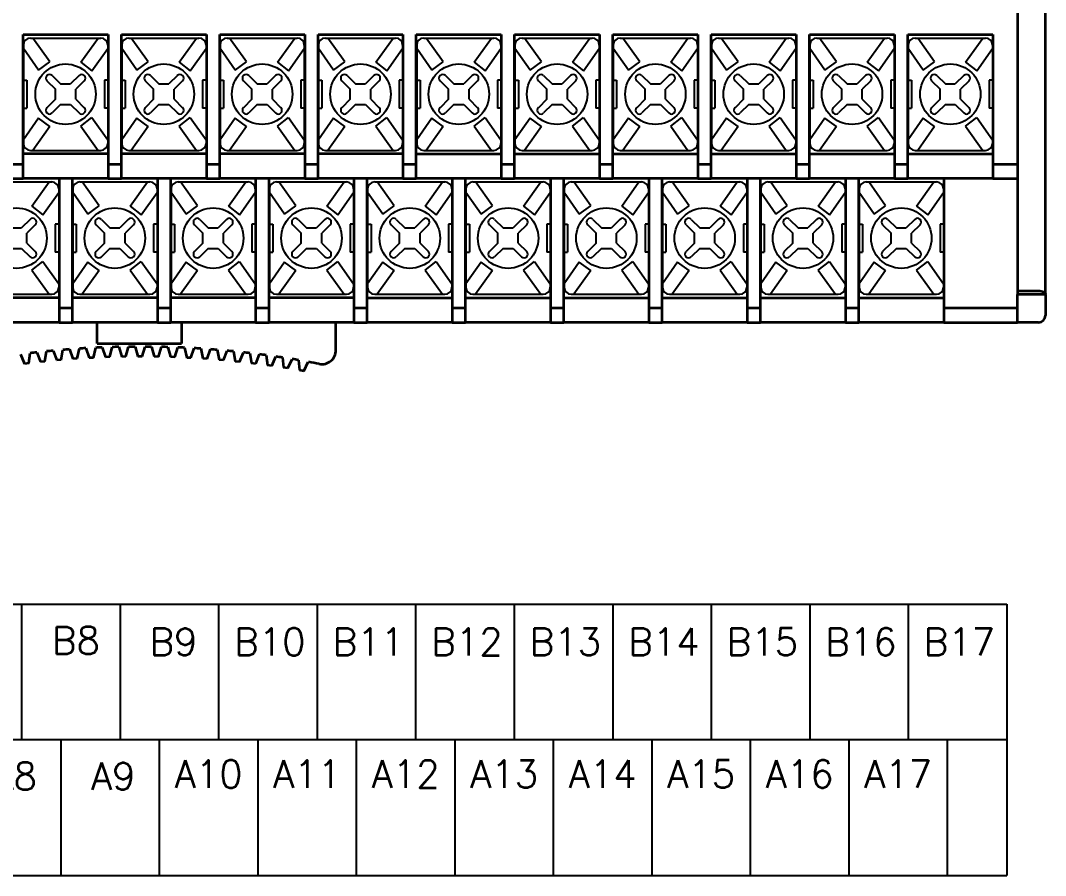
# Model space of a CAD drawing. Extents: x 295 to 2531, y 240 to 845.
# Drawn here: x 1380 to 1453, y 703 to 763.8 of the extents above; entities that cross this region are included whole.
import ezdxf

# ---------------------------------------------------------------- set-up
doc = ezdxf.new("R2010")
doc.units = 0
doc.header["$LTSCALE"] = 0.1
doc.layers.get('0').update_dxf_attribs({"linetype": 'CONTINUOUS'})
doc.layers.add('S', color=3, linetype='CONTINUOUS')
doc.layers.add('가시적인 것(ISO)', color=7, linetype='CONTINUOUS', lineweight=35)
doc.styles.get("Standard").update_dxf_attribs({"font": 'simplex.shx', "width": 0.9})

msp = doc.modelspace()

# ---------------------------------------------------------------- linework, layer by layer
at = {"color": 7}
for p, q in [((1380.19, 762.099), (1380.19, 755.099)), ((1380.69, 762.599), (1385.69, 762.599)), ((1382.072, 760.909), (1380.87, 762.599)), ((1384.278, 760.873), (1385.509, 762.599)), ((1386.19, 762.099), (1386.19, 755.099)), ((1387.19, 762.099), (1387.19, 755.099)), ((1387.69, 762.599), (1392.69, 762.599)), ((1389.072, 760.909), (1387.87, 762.599)), ((1391.278, 760.873), (1392.509, 762.599)), ((1393.19, 762.099), (1393.19, 755.099)), ((1394.19, 762.099), (1394.19, 755.099)), ((1394.69, 762.599), (1399.69, 762.599)), ((1396.072, 760.909), (1394.87, 762.599)), ((1398.278, 760.873), (1399.509, 762.599)), ((1400.19, 762.099), (1400.19, 755.099)), ((1401.19, 762.099), (1401.19, 755.099)), ((1401.69, 762.599), (1406.69, 762.599)), ((1403.072, 760.909), (1401.87, 762.599)), ((1405.278, 760.873), (1406.509, 762.599)), ((1407.19, 762.099), (1407.19, 755.099)), ((1408.19, 762.099), (1408.19, 755.099)), ((1408.69, 762.599), (1413.69, 762.599)), ((1410.072, 760.909), (1408.87, 762.599)), ((1412.278, 760.873), (1413.509, 762.599)), ((1414.19, 762.099), (1414.19, 755.099)), ((1415.19, 762.099), (1415.19, 755.099)), ((1415.69, 762.599), (1420.69, 762.599)), ((1417.072, 760.909), (1415.87, 762.599)), ((1419.278, 760.873), (1420.509, 762.599)), ((1421.19, 762.099), (1421.19, 755.099)), ((1422.19, 762.099), (1422.19, 755.099)), ((1422.69, 762.599), (1427.69, 762.599)), ((1424.072, 760.909), (1422.87, 762.599)), ((1426.278, 760.873), (1427.509, 762.599)), ((1428.19, 762.099), (1428.19, 755.099)), ((1429.19, 762.099), (1429.19, 755.099)), ((1429.69, 762.599), (1434.69, 762.599)), ((1431.072, 760.909), (1429.87, 762.599)), ((1433.278, 760.873), (1434.509, 762.599)), ((1435.19, 762.099), (1435.19, 755.099)), ((1436.19, 762.099), (1436.19, 755.099)), ((1436.69, 762.599), (1441.69, 762.599)), ((1438.072, 760.909), (1436.87, 762.599)), ((1440.278, 760.873), (1441.509, 762.599)), ((1442.19, 762.099), (1442.19, 755.099)), ((1443.19, 762.099), (1443.19, 755.099)), ((1443.69, 762.599), (1448.69, 762.599)), ((1445.072, 760.909), (1443.87, 762.599)), ((1447.278, 760.873), (1448.509, 762.599)), ((1449.19, 762.099), (1449.19, 755.099)), ((1381.261, 760.317), (1380.19, 761.857)), ((1385.067, 760.257), (1386.19, 761.857)), ((1388.261, 760.317), (1387.19, 761.857)), ((1392.067, 760.257), (1393.19, 761.857)), ((1395.261, 760.317), (1394.19, 761.857)), ((1399.067, 760.257), (1400.19, 761.857)), ((1402.261, 760.317), (1401.19, 761.857)), ((1406.067, 760.257), (1407.19, 761.857)), ((1409.261, 760.317), (1408.19, 761.857)), ((1413.067, 760.257), (1414.19, 761.857)), ((1416.261, 760.317), (1415.19, 761.857)), ((1420.067, 760.257), (1421.19, 761.857)), ((1423.261, 760.317), (1422.19, 761.857)), ((1427.067, 760.257), (1428.19, 761.857)), ((1430.261, 760.317), (1429.19, 761.857)), ((1434.067, 760.257), (1435.19, 761.857)), ((1437.261, 760.317), (1436.19, 761.857)), ((1441.067, 760.257), (1442.19, 761.857)), ((1444.261, 760.317), (1443.19, 761.857)), ((1448.067, 760.257), (1449.19, 761.857)), ((1382.231, 759.931), (1382.836, 759.326)), ((1384.148, 759.931), (1383.543, 759.326)), ((1389.231, 759.931), (1389.836, 759.326)), ((1391.148, 759.931), (1390.543, 759.326)), ((1396.231, 759.931), (1396.836, 759.326)), ((1398.148, 759.931), (1397.543, 759.326)), ((1403.231, 759.931), (1403.836, 759.326)), ((1405.148, 759.931), (1404.543, 759.326)), ((1410.231, 759.931), (1410.836, 759.326)), ((1412.148, 759.931), (1411.543, 759.326)), ((1417.231, 759.931), (1417.836, 759.326)), ((1419.148, 759.931), (1418.543, 759.326)), ((1424.231, 759.931), (1424.836, 759.326)), ((1426.148, 759.931), (1425.543, 759.326)), ((1431.231, 759.931), (1431.836, 759.326)), ((1433.148, 759.931), (1432.543, 759.326)), ((1438.231, 759.931), (1438.836, 759.326)), ((1440.148, 759.931), (1439.543, 759.326)), ((1445.231, 759.931), (1445.836, 759.326)), ((1447.148, 759.931), (1446.543, 759.326)), ((1381.857, 759.557), (1382.462, 758.952)), ((1382.836, 759.326), (1383.543, 759.326)), ((1384.523, 759.557), (1383.918, 758.952)), ((1388.857, 759.557), (1389.462, 758.952)), ((1389.836, 759.326), (1390.543, 759.326)), ((1391.523, 759.557), (1390.918, 758.952)), ((1395.857, 759.557), (1396.462, 758.952)), ((1396.836, 759.326), (1397.543, 759.326)), ((1398.523, 759.557), (1397.918, 758.952)), ((1402.857, 759.557), (1403.462, 758.952)), ((1403.836, 759.326), (1404.543, 759.326)), ((1405.523, 759.557), (1404.918, 758.952)), ((1409.857, 759.557), (1410.462, 758.952)), ((1410.836, 759.326), (1411.543, 759.326)), ((1412.523, 759.557), (1411.918, 758.952)), ((1416.857, 759.557), (1417.462, 758.952)), ((1417.836, 759.326), (1418.543, 759.326)), ((1419.523, 759.557), (1418.918, 758.952)), ((1423.857, 759.557), (1424.462, 758.952)), ((1424.836, 759.326), (1425.543, 759.326)), ((1426.523, 759.557), (1425.918, 758.952)), ((1430.857, 759.557), (1431.462, 758.952)), ((1431.836, 759.326), (1432.543, 759.326)), ((1433.523, 759.557), (1432.918, 758.952)), ((1437.857, 759.557), (1438.462, 758.952)), ((1438.836, 759.326), (1439.543, 759.326)), ((1440.523, 759.557), (1439.918, 758.952)), ((1444.857, 759.557), (1445.462, 758.952)), ((1445.836, 759.326), (1446.543, 759.326)), ((1447.523, 759.557), (1446.918, 758.952)), ((1382.462, 758.245), (1382.462, 758.952)), ((1383.918, 758.245), (1383.918, 758.952)), ((1389.462, 758.245), (1389.462, 758.952)), ((1390.918, 758.245), (1390.918, 758.952)), ((1396.462, 758.245), (1396.462, 758.952)), ((1397.918, 758.245), (1397.918, 758.952)), ((1403.462, 758.245), (1403.462, 758.952)), ((1404.918, 758.245), (1404.918, 758.952)), ((1410.462, 758.245), (1410.462, 758.952)), ((1411.918, 758.245), (1411.918, 758.952)), ((1417.462, 758.245), (1417.462, 758.952)), ((1418.918, 758.245), (1418.918, 758.952)), ((1424.462, 758.245), (1424.462, 758.952)), ((1425.918, 758.245), (1425.918, 758.952)), ((1431.462, 758.245), (1431.462, 758.952)), ((1432.918, 758.245), (1432.918, 758.952)), ((1438.462, 758.245), (1438.462, 758.952)), ((1439.918, 758.245), (1439.918, 758.952)), ((1445.462, 758.245), (1445.462, 758.952)), ((1446.918, 758.245), (1446.918, 758.952)), ((1382.462, 758.245), (1381.857, 757.64)), ((1382.836, 757.871), (1382.231, 757.266)), ((1382.836, 757.871), (1383.543, 757.871)), ((1383.543, 757.871), (1384.148, 757.266)), ((1383.918, 758.245), (1384.523, 757.64)), ((1389.462, 758.245), (1388.857, 757.64)), ((1389.836, 757.871), (1389.231, 757.266)), ((1389.836, 757.871), (1390.543, 757.871)), ((1390.543, 757.871), (1391.148, 757.266)), ((1390.918, 758.245), (1391.523, 757.64)), ((1396.462, 758.245), (1395.857, 757.64)), ((1396.836, 757.871), (1396.231, 757.266)), ((1396.836, 757.871), (1397.543, 757.871)), ((1397.543, 757.871), (1398.148, 757.266)), ((1397.918, 758.245), (1398.523, 757.64)), ((1403.462, 758.245), (1402.857, 757.64)), ((1403.836, 757.871), (1403.231, 757.266)), ((1403.836, 757.871), (1404.543, 757.871)), ((1404.543, 757.871), (1405.148, 757.266)), ((1404.918, 758.245), (1405.523, 757.64)), ((1410.462, 758.245), (1409.857, 757.64)), ((1410.836, 757.871), (1410.231, 757.266)), ((1410.836, 757.871), (1411.543, 757.871)), ((1411.543, 757.871), (1412.148, 757.266)), ((1411.918, 758.245), (1412.523, 757.64)), ((1417.462, 758.245), (1416.857, 757.64)), ((1417.836, 757.871), (1417.231, 757.266)), ((1417.836, 757.871), (1418.543, 757.871)), ((1418.543, 757.871), (1419.148, 757.266)), ((1418.918, 758.245), (1419.523, 757.64)), ((1424.462, 758.245), (1423.857, 757.64)), ((1424.836, 757.871), (1424.231, 757.266)), ((1424.836, 757.871), (1425.543, 757.871)), ((1425.543, 757.871), (1426.148, 757.266)), ((1425.918, 758.245), (1426.523, 757.64)), ((1431.462, 758.245), (1430.857, 757.64)), ((1431.836, 757.871), (1431.231, 757.266)), ((1431.836, 757.871), (1432.543, 757.871)), ((1432.543, 757.871), (1433.148, 757.266)), ((1432.918, 758.245), (1433.523, 757.64)), ((1438.462, 758.245), (1437.857, 757.64)), ((1438.836, 757.871), (1438.231, 757.266)), ((1438.836, 757.871), (1439.543, 757.871)), ((1439.543, 757.871), (1440.148, 757.266)), ((1439.918, 758.245), (1440.523, 757.64)), ((1445.462, 758.245), (1444.857, 757.64)), ((1445.836, 757.871), (1445.231, 757.266)), ((1445.836, 757.871), (1446.543, 757.871)), ((1446.543, 757.871), (1447.148, 757.266)), ((1446.918, 758.245), (1447.523, 757.64)), ((1381.261, 756.881), (1380.19, 755.341)), ((1385.067, 756.94), (1386.19, 755.341)), ((1388.261, 756.881), (1387.19, 755.341)), ((1392.067, 756.94), (1393.19, 755.341)), ((1395.261, 756.881), (1394.19, 755.341)), ((1399.067, 756.94), (1400.19, 755.341)), ((1402.261, 756.881), (1401.19, 755.341)), ((1406.067, 756.94), (1407.19, 755.341)), ((1409.261, 756.881), (1408.19, 755.341)), ((1413.067, 756.94), (1414.19, 755.341)), ((1416.261, 756.881), (1415.19, 755.341)), ((1420.067, 756.94), (1421.19, 755.341)), ((1423.261, 756.881), (1422.19, 755.341)), ((1427.067, 756.94), (1428.19, 755.341)), ((1430.261, 756.881), (1429.19, 755.341)), ((1434.067, 756.94), (1435.19, 755.341)), ((1437.261, 756.881), (1436.19, 755.341)), ((1441.067, 756.94), (1442.19, 755.341)), ((1444.261, 756.881), (1443.19, 755.341)), ((1448.067, 756.94), (1449.19, 755.341)), ((1382.072, 756.289), (1380.87, 754.599)), ((1384.278, 756.324), (1385.509, 754.599)), ((1389.072, 756.289), (1387.87, 754.599)), ((1391.278, 756.324), (1392.509, 754.599)), ((1396.072, 756.289), (1394.87, 754.599)), ((1398.278, 756.324), (1399.509, 754.599)), ((1403.072, 756.289), (1401.87, 754.599)), ((1405.278, 756.324), (1406.509, 754.599)), ((1410.072, 756.289), (1408.87, 754.599)), ((1412.278, 756.324), (1413.509, 754.599)), ((1417.072, 756.289), (1415.87, 754.599)), ((1419.278, 756.324), (1420.509, 754.599)), ((1424.072, 756.289), (1422.87, 754.599)), ((1426.278, 756.324), (1427.509, 754.599)), ((1431.072, 756.289), (1429.87, 754.599)), ((1433.278, 756.324), (1434.509, 754.599)), ((1438.072, 756.289), (1436.87, 754.599)), ((1440.278, 756.324), (1441.509, 754.599)), ((1445.072, 756.289), (1443.87, 754.599)), ((1447.278, 756.324), (1448.509, 754.599)), ((1380.69, 754.599), (1385.69, 754.599)), ((1387.69, 754.599), (1392.69, 754.599)), ((1394.69, 754.599), (1399.69, 754.599)), ((1401.69, 754.599), (1406.69, 754.599)), ((1408.69, 754.599), (1413.69, 754.599)), ((1415.69, 754.599), (1420.69, 754.599)), ((1422.69, 754.599), (1427.69, 754.599)), ((1429.69, 754.599), (1434.69, 754.599)), ((1436.69, 754.599), (1441.69, 754.599)), ((1443.69, 754.599), (1448.69, 754.599)), ((1377.2, 752.349), (1382.2, 752.349)), ((1380.788, 750.623), (1382.019, 752.349)), ((1382.7, 751.849), (1382.7, 744.849)), ((1383.7, 751.849), (1383.7, 744.849)), ((1384.2, 752.349), (1389.2, 752.349)), ((1385.582, 750.659), (1384.38, 752.349)), ((1387.788, 750.623), (1389.019, 752.349)), ((1389.7, 751.849), (1389.7, 744.849)), ((1390.7, 751.849), (1390.7, 744.849)), ((1391.2, 752.349), (1396.2, 752.349)), ((1392.582, 750.659), (1391.38, 752.349)), ((1394.788, 750.623), (1396.019, 752.349)), ((1396.7, 751.849), (1396.7, 744.849)), ((1397.7, 751.849), (1397.7, 744.849)), ((1398.2, 752.349), (1403.2, 752.349)), ((1399.582, 750.659), (1398.38, 752.349)), ((1401.788, 750.623), (1403.019, 752.349)), ((1403.7, 751.849), (1403.7, 744.849)), ((1404.7, 751.849), (1404.7, 744.849)), ((1405.2, 752.349), (1410.2, 752.349)), ((1406.582, 750.659), (1405.38, 752.349)), ((1408.788, 750.623), (1410.019, 752.349)), ((1410.7, 751.849), (1410.7, 744.849)), ((1411.7, 751.849), (1411.7, 744.849)), ((1412.2, 752.349), (1417.2, 752.349)), ((1413.582, 750.659), (1412.38, 752.349)), ((1415.788, 750.623), (1417.019, 752.349)), ((1417.7, 751.849), (1417.7, 744.849)), ((1418.7, 751.849), (1418.7, 744.849)), ((1419.2, 752.349), (1424.2, 752.349)), ((1420.582, 750.659), (1419.38, 752.349)), ((1422.788, 750.623), (1424.019, 752.349)), ((1424.7, 751.849), (1424.7, 744.849)), ((1425.7, 751.849), (1425.7, 744.849)), ((1426.2, 752.349), (1431.2, 752.349)), ((1427.582, 750.659), (1426.38, 752.349)), ((1429.788, 750.623), (1431.019, 752.349)), ((1431.7, 751.849), (1431.7, 744.849)), ((1432.7, 751.849), (1432.7, 744.849)), ((1433.2, 752.349), (1438.2, 752.349)), ((1434.582, 750.659), (1433.38, 752.349)), ((1436.788, 750.623), (1438.019, 752.349)), ((1438.7, 751.849), (1438.7, 744.849)), ((1439.7, 751.849), (1439.7, 744.849)), ((1440.2, 752.349), (1445.2, 752.349)), ((1441.582, 750.659), (1440.38, 752.349)), ((1443.788, 750.623), (1445.019, 752.349)), ((1445.7, 751.849), (1445.7, 744.849)), ((1381.577, 750.007), (1382.7, 751.607)), ((1384.771, 750.067), (1383.7, 751.607)), ((1388.577, 750.007), (1389.7, 751.607)), ((1391.771, 750.067), (1390.7, 751.607)), ((1395.577, 750.007), (1396.7, 751.607)), ((1398.771, 750.067), (1397.7, 751.607)), ((1402.577, 750.007), (1403.7, 751.607)), ((1405.771, 750.067), (1404.7, 751.607)), ((1409.577, 750.007), (1410.7, 751.607)), ((1412.771, 750.067), (1411.7, 751.607)), ((1416.577, 750.007), (1417.7, 751.607)), ((1419.771, 750.067), (1418.7, 751.607)), ((1423.577, 750.007), (1424.7, 751.607)), ((1426.771, 750.067), (1425.7, 751.607)), ((1430.577, 750.007), (1431.7, 751.607)), ((1433.771, 750.067), (1432.7, 751.607)), ((1437.577, 750.007), (1438.7, 751.607)), ((1440.771, 750.067), (1439.7, 751.607)), ((1444.577, 750.007), (1445.7, 751.607)), ((1380.658, 749.681), (1380.053, 749.076)), ((1385.741, 749.681), (1386.346, 749.076)), ((1387.658, 749.681), (1387.053, 749.076)), ((1392.741, 749.681), (1393.346, 749.076)), ((1394.658, 749.681), (1394.053, 749.076)), ((1399.741, 749.681), (1400.346, 749.076)), ((1401.658, 749.681), (1401.053, 749.076)), ((1406.741, 749.681), (1407.346, 749.076)), ((1408.658, 749.681), (1408.053, 749.076)), ((1413.741, 749.681), (1414.346, 749.076)), ((1415.658, 749.681), (1415.053, 749.076)), ((1420.741, 749.681), (1421.346, 749.076)), ((1422.658, 749.681), (1422.053, 749.076)), ((1427.741, 749.681), (1428.346, 749.076)), ((1429.658, 749.681), (1429.053, 749.076)), ((1434.741, 749.681), (1435.346, 749.076)), ((1436.658, 749.681), (1436.053, 749.076)), ((1441.741, 749.681), (1442.346, 749.076)), ((1443.658, 749.681), (1443.053, 749.076)), ((1379.346, 749.076), (1380.053, 749.076)), ((1381.033, 749.307), (1380.428, 748.702)), ((1385.367, 749.307), (1385.972, 748.702)), ((1386.346, 749.076), (1387.053, 749.076)), ((1388.033, 749.307), (1387.428, 748.702)), ((1392.367, 749.307), (1392.972, 748.702)), ((1393.346, 749.076), (1394.053, 749.076)), ((1395.033, 749.307), (1394.428, 748.702)), ((1399.367, 749.307), (1399.972, 748.702)), ((1400.346, 749.076), (1401.053, 749.076)), ((1402.033, 749.307), (1401.428, 748.702)), ((1406.367, 749.307), (1406.972, 748.702)), ((1407.346, 749.076), (1408.053, 749.076)), ((1409.033, 749.307), (1408.428, 748.702)), ((1413.367, 749.307), (1413.972, 748.702)), ((1414.346, 749.076), (1415.053, 749.076)), ((1416.033, 749.307), (1415.428, 748.702)), ((1420.367, 749.307), (1420.972, 748.702)), ((1421.346, 749.076), (1422.053, 749.076)), ((1423.033, 749.307), (1422.428, 748.702)), ((1427.367, 749.307), (1427.972, 748.702)), ((1428.346, 749.076), (1429.053, 749.076)), ((1430.033, 749.307), (1429.428, 748.702)), ((1434.367, 749.307), (1434.972, 748.702)), ((1435.346, 749.076), (1436.053, 749.076)), ((1437.033, 749.307), (1436.428, 748.702)), ((1441.367, 749.307), (1441.972, 748.702)), ((1442.346, 749.076), (1443.053, 749.076)), ((1444.033, 749.307), (1443.428, 748.702)), ((1380.428, 747.995), (1380.428, 748.702)), ((1385.972, 747.995), (1385.972, 748.702)), ((1387.428, 747.995), (1387.428, 748.702)), ((1392.972, 747.995), (1392.972, 748.702)), ((1394.428, 747.995), (1394.428, 748.702)), ((1399.972, 747.995), (1399.972, 748.702)), ((1401.428, 747.995), (1401.428, 748.702)), ((1406.972, 747.995), (1406.972, 748.702)), ((1408.428, 747.995), (1408.428, 748.702)), ((1413.972, 747.995), (1413.972, 748.702)), ((1415.428, 747.995), (1415.428, 748.702)), ((1420.972, 747.995), (1420.972, 748.702)), ((1422.428, 747.995), (1422.428, 748.702)), ((1427.972, 747.995), (1427.972, 748.702)), ((1429.428, 747.995), (1429.428, 748.702)), ((1434.972, 747.995), (1434.972, 748.702)), ((1436.428, 747.995), (1436.428, 748.702)), ((1441.972, 747.995), (1441.972, 748.702)), ((1443.428, 747.995), (1443.428, 748.702)), ((1379.346, 747.621), (1380.053, 747.621)), ((1380.053, 747.621), (1380.658, 747.016)), ((1380.428, 747.995), (1381.033, 747.39)), ((1385.972, 747.995), (1385.367, 747.39)), ((1386.346, 747.621), (1385.741, 747.016)), ((1386.346, 747.621), (1387.053, 747.621)), ((1387.053, 747.621), (1387.658, 747.016)), ((1387.428, 747.995), (1388.033, 747.39)), ((1392.972, 747.995), (1392.367, 747.39)), ((1393.346, 747.621), (1392.741, 747.016)), ((1393.346, 747.621), (1394.053, 747.621)), ((1394.053, 747.621), (1394.658, 747.016)), ((1394.428, 747.995), (1395.033, 747.39)), ((1399.972, 747.995), (1399.367, 747.39)), ((1400.346, 747.621), (1399.741, 747.016)), ((1400.346, 747.621), (1401.053, 747.621)), ((1401.053, 747.621), (1401.658, 747.016)), ((1401.428, 747.995), (1402.033, 747.39)), ((1406.972, 747.995), (1406.367, 747.39)), ((1407.346, 747.621), (1406.741, 747.016)), ((1407.346, 747.621), (1408.053, 747.621)), ((1408.053, 747.621), (1408.658, 747.016)), ((1408.428, 747.995), (1409.033, 747.39)), ((1413.972, 747.995), (1413.367, 747.39)), ((1414.346, 747.621), (1413.741, 747.016)), ((1414.346, 747.621), (1415.053, 747.621)), ((1415.053, 747.621), (1415.658, 747.016)), ((1415.428, 747.995), (1416.033, 747.39)), ((1420.972, 747.995), (1420.367, 747.39)), ((1421.346, 747.621), (1420.741, 747.016)), ((1421.346, 747.621), (1422.053, 747.621)), ((1422.053, 747.621), (1422.658, 747.016)), ((1422.428, 747.995), (1423.033, 747.39)), ((1427.972, 747.995), (1427.367, 747.39)), ((1428.346, 747.621), (1427.741, 747.016)), ((1428.346, 747.621), (1429.053, 747.621)), ((1429.053, 747.621), (1429.658, 747.016)), ((1429.428, 747.995), (1430.033, 747.39)), ((1434.972, 747.995), (1434.367, 747.39)), ((1435.346, 747.621), (1434.741, 747.016)), ((1435.346, 747.621), (1436.053, 747.621)), ((1436.053, 747.621), (1436.658, 747.016)), ((1436.428, 747.995), (1437.033, 747.39)), ((1441.972, 747.995), (1441.367, 747.39)), ((1442.346, 747.621), (1441.741, 747.016)), ((1442.346, 747.621), (1443.053, 747.621)), ((1443.053, 747.621), (1443.658, 747.016)), ((1443.428, 747.995), (1444.033, 747.39)), ((1381.577, 746.69), (1382.7, 745.091)), ((1384.771, 746.631), (1383.7, 745.091)), ((1388.577, 746.69), (1389.7, 745.091)), ((1391.771, 746.631), (1390.7, 745.091)), ((1395.577, 746.69), (1396.7, 745.091)), ((1398.771, 746.631), (1397.7, 745.091)), ((1402.577, 746.69), (1403.7, 745.091)), ((1405.771, 746.631), (1404.7, 745.091)), ((1409.577, 746.69), (1410.7, 745.091)), ((1412.771, 746.631), (1411.7, 745.091)), ((1416.577, 746.69), (1417.7, 745.091)), ((1419.771, 746.631), (1418.7, 745.091)), ((1423.577, 746.69), (1424.7, 745.091)), ((1426.771, 746.631), (1425.7, 745.091)), ((1430.577, 746.69), (1431.7, 745.091)), ((1433.771, 746.631), (1432.7, 745.091)), ((1437.577, 746.69), (1438.7, 745.091)), ((1440.771, 746.631), (1439.7, 745.091)), ((1444.577, 746.69), (1445.7, 745.091)), ((1380.788, 746.074), (1382.019, 744.349)), ((1385.582, 746.039), (1384.38, 744.349)), ((1387.788, 746.074), (1389.019, 744.349)), ((1392.582, 746.039), (1391.38, 744.349)), ((1394.788, 746.074), (1396.019, 744.349)), ((1399.582, 746.039), (1398.38, 744.349)), ((1401.788, 746.074), (1403.019, 744.349)), ((1406.582, 746.039), (1405.38, 744.349)), ((1408.788, 746.074), (1410.019, 744.349)), ((1413.582, 746.039), (1412.38, 744.349)), ((1415.788, 746.074), (1417.019, 744.349)), ((1420.582, 746.039), (1419.38, 744.349)), ((1422.788, 746.074), (1424.019, 744.349)), ((1427.582, 746.039), (1426.38, 744.349)), ((1429.788, 746.074), (1431.019, 744.349)), ((1434.582, 746.039), (1433.38, 744.349)), ((1436.788, 746.074), (1438.019, 744.349)), ((1441.582, 746.039), (1440.38, 744.349)), ((1443.788, 746.074), (1445.019, 744.349)), ((1377.2, 744.349), (1382.2, 744.349)), ((1384.2, 744.349), (1389.2, 744.349)), ((1391.2, 744.349), (1396.2, 744.349)), ((1398.2, 744.349), (1403.2, 744.349)), ((1405.2, 744.349), (1410.2, 744.349)), ((1412.2, 744.349), (1417.2, 744.349)), ((1419.2, 744.349), (1424.2, 744.349)), ((1426.2, 744.349), (1431.2, 744.349)), ((1433.2, 744.349), (1438.2, 744.349)), ((1440.2, 744.349), (1445.2, 744.349)), ((1326.727, 722.285), (1450.203, 722.285)), ((1380.061, 722.285), (1380.061, 712.62)), ((1387.075, 722.285), (1387.075, 712.62)), ((1394.089, 722.285), (1394.089, 712.62)), ((1401.103, 722.285), (1401.103, 712.62)), ((1408.118, 722.285), (1408.118, 712.62)), ((1415.132, 722.285), (1415.132, 712.62)), ((1422.146, 722.285), (1422.146, 712.62)), ((1429.16, 722.285), (1429.16, 712.62)), ((1436.174, 722.285), (1436.174, 712.62)), ((1443.189, 722.285), (1443.189, 712.62)), ((1450.203, 722.285), (1450.203, 702.955)), ((1450.203, 712.62), (1326.727, 712.62)), ((1382.841, 712.62), (1382.841, 702.955)), ((1389.855, 712.62), (1389.855, 702.955)), ((1396.869, 712.62), (1396.869, 702.955)), ((1403.883, 712.62), (1403.883, 702.955)), ((1410.898, 712.62), (1410.898, 702.955)), ((1417.912, 712.62), (1417.912, 702.955)), ((1424.926, 712.62), (1424.926, 702.955)), ((1431.94, 712.62), (1431.94, 702.955)), ((1438.954, 712.62), (1438.954, 702.955)), ((1445.968, 712.62), (1445.968, 702.955)), ((1326.727, 702.955), (1450.203, 702.955))]:
    msp.add_line(p, q, dxfattribs=at)
for p, q in [((1381.261, 760.317), (1382.072, 760.909)), ((1384.278, 760.873), (1385.067, 760.257)), ((1388.261, 760.317), (1389.072, 760.909)), ((1391.278, 760.873), (1392.067, 760.257)), ((1395.261, 760.317), (1396.072, 760.909)), ((1398.278, 760.873), (1399.067, 760.257)), ((1402.261, 760.317), (1403.072, 760.909)), ((1405.278, 760.873), (1406.067, 760.257)), ((1409.261, 760.317), (1410.072, 760.909)), ((1412.278, 760.873), (1413.067, 760.257)), ((1416.261, 760.317), (1417.072, 760.909)), ((1419.278, 760.873), (1420.067, 760.257)), ((1423.261, 760.317), (1424.072, 760.909)), ((1426.278, 760.873), (1427.067, 760.257)), ((1430.261, 760.317), (1431.072, 760.909)), ((1433.278, 760.873), (1434.067, 760.257)), ((1437.261, 760.317), (1438.072, 760.909)), ((1440.278, 760.873), (1441.067, 760.257)), ((1444.261, 760.317), (1445.072, 760.909)), ((1447.278, 760.873), (1448.067, 760.257)), ((1382.072, 756.289), (1381.261, 756.881)), ((1384.278, 756.324), (1385.067, 756.94)), ((1389.072, 756.289), (1388.261, 756.881)), ((1391.278, 756.324), (1392.067, 756.94)), ((1396.072, 756.289), (1395.261, 756.881)), ((1398.278, 756.324), (1399.067, 756.94)), ((1403.072, 756.289), (1402.261, 756.881)), ((1405.278, 756.324), (1406.067, 756.94)), ((1410.072, 756.289), (1409.261, 756.881)), ((1412.278, 756.324), (1413.067, 756.94)), ((1417.072, 756.289), (1416.261, 756.881)), ((1419.278, 756.324), (1420.067, 756.94)), ((1424.072, 756.289), (1423.261, 756.881)), ((1426.278, 756.324), (1427.067, 756.94)), ((1431.072, 756.289), (1430.261, 756.881)), ((1433.278, 756.324), (1434.067, 756.94)), ((1438.072, 756.289), (1437.261, 756.881)), ((1440.278, 756.324), (1441.067, 756.94)), ((1445.072, 756.289), (1444.261, 756.881)), ((1447.278, 756.324), (1448.067, 756.94)), ((1380.788, 750.623), (1381.577, 750.007)), ((1384.771, 750.067), (1385.582, 750.659)), ((1387.788, 750.623), (1388.577, 750.007)), ((1391.771, 750.067), (1392.582, 750.659)), ((1394.788, 750.623), (1395.577, 750.007)), ((1398.771, 750.067), (1399.582, 750.659)), ((1401.788, 750.623), (1402.577, 750.007)), ((1405.771, 750.067), (1406.582, 750.659)), ((1408.788, 750.623), (1409.577, 750.007)), ((1412.771, 750.067), (1413.582, 750.659)), ((1415.788, 750.623), (1416.577, 750.007)), ((1419.771, 750.067), (1420.582, 750.659)), ((1422.788, 750.623), (1423.577, 750.007)), ((1426.771, 750.067), (1427.582, 750.659)), ((1429.788, 750.623), (1430.577, 750.007)), ((1433.771, 750.067), (1434.582, 750.659)), ((1436.788, 750.623), (1437.577, 750.007)), ((1440.771, 750.067), (1441.582, 750.659)), ((1443.788, 750.623), (1444.577, 750.007)), ((1380.788, 746.074), (1381.577, 746.69)), ((1385.582, 746.039), (1384.771, 746.631)), ((1387.788, 746.074), (1388.577, 746.69)), ((1392.582, 746.039), (1391.771, 746.631)), ((1394.788, 746.074), (1395.577, 746.69)), ((1399.582, 746.039), (1398.771, 746.631)), ((1401.788, 746.074), (1402.577, 746.69)), ((1406.582, 746.039), (1405.771, 746.631)), ((1408.788, 746.074), (1409.577, 746.69)), ((1413.582, 746.039), (1412.771, 746.631)), ((1415.788, 746.074), (1416.577, 746.69)), ((1420.582, 746.039), (1419.771, 746.631)), ((1422.788, 746.074), (1423.577, 746.69)), ((1427.582, 746.039), (1426.771, 746.631)), ((1429.788, 746.074), (1430.577, 746.69)), ((1434.582, 746.039), (1433.771, 746.631)), ((1436.788, 746.074), (1437.577, 746.69)), ((1441.582, 746.039), (1440.771, 746.631)), ((1443.788, 746.074), (1444.577, 746.69))]:
    msp.add_line(p, q)
for centre in [(1383.19, 758.599), (1390.19, 758.599), (1397.19, 758.599), (1404.19, 758.599), (1411.19, 758.599), (1418.19, 758.599), (1425.19, 758.599), (1432.19, 758.599), (1439.19, 758.599), (1446.19, 758.599), (1379.7, 748.349), (1386.7, 748.349), (1393.7, 748.349), (1400.7, 748.349), (1407.7, 748.349), (1414.7, 748.349), (1421.7, 748.349), (1428.7, 748.349), (1435.7, 748.349), (1442.7, 748.349)]:
    msp.add_circle(centre, 2.153, dxfattribs=at)
for centre, radius, start, end in [((1380.69, 762.099), 0.5, 90, 180), ((1385.69, 762.099), 0.5, 0, 90), ((1387.69, 762.099), 0.5, 90, 180), ((1392.69, 762.099), 0.5, 0, 90), ((1394.69, 762.099), 0.5, 90, 180), ((1399.69, 762.099), 0.5, 0, 90), ((1401.69, 762.099), 0.5, 90, 180), ((1406.69, 762.099), 0.5, 0, 90), ((1408.69, 762.099), 0.5, 90, 180), ((1413.69, 762.099), 0.5, 0, 90), ((1415.69, 762.099), 0.5, 90, 180), ((1420.69, 762.099), 0.5, 0, 90), ((1422.69, 762.099), 0.5, 90, 180), ((1427.69, 762.099), 0.5, 0, 90), ((1429.69, 762.099), 0.5, 90, 180), ((1434.69, 762.099), 0.5, 0, 90), ((1436.69, 762.099), 0.5, 90, 180), ((1441.69, 762.099), 0.5, 0, 90), ((1443.69, 762.099), 0.5, 90, 180), ((1448.69, 762.099), 0.5, 0, 90), ((1382.044, 759.744), 0.265, 45, 225), ((1384.335, 759.744), 0.265, 315, 135), ((1389.044, 759.744), 0.265, 45, 225), ((1391.335, 759.744), 0.265, 315, 135), ((1396.044, 759.744), 0.265, 45, 225), ((1398.335, 759.744), 0.265, 315, 135), ((1403.044, 759.744), 0.265, 45, 225), ((1405.335, 759.744), 0.265, 315, 135), ((1410.044, 759.744), 0.265, 45, 225), ((1412.335, 759.744), 0.265, 315, 135), ((1417.044, 759.744), 0.265, 45, 225), ((1419.335, 759.744), 0.265, 315, 135), ((1424.044, 759.744), 0.265, 45, 225), ((1426.335, 759.744), 0.265, 315, 135), ((1431.044, 759.744), 0.265, 45, 225), ((1433.335, 759.744), 0.265, 315, 135), ((1438.044, 759.744), 0.265, 45, 225), ((1440.335, 759.744), 0.265, 315, 135), ((1445.044, 759.744), 0.265, 45, 225), ((1447.335, 759.744), 0.265, 315, 135), ((1382.044, 757.453), 0.265, 135, 315), ((1384.335, 757.453), 0.265, 225, 45), ((1389.044, 757.453), 0.265, 135, 315), ((1391.335, 757.453), 0.265, 225, 45), ((1396.044, 757.453), 0.265, 135, 315), ((1398.335, 757.453), 0.265, 225, 45), ((1403.044, 757.453), 0.265, 135, 315), ((1405.335, 757.453), 0.265, 225, 45), ((1410.044, 757.453), 0.265, 135, 315), ((1412.335, 757.453), 0.265, 225, 45), ((1417.044, 757.453), 0.265, 135, 315), ((1419.335, 757.453), 0.265, 225, 45), ((1424.044, 757.453), 0.265, 135, 315), ((1426.335, 757.453), 0.265, 225, 45), ((1431.044, 757.453), 0.265, 135, 315), ((1433.335, 757.453), 0.265, 225, 45), ((1438.044, 757.453), 0.265, 135, 315), ((1440.335, 757.453), 0.265, 225, 45), ((1445.044, 757.453), 0.265, 135, 315), ((1447.335, 757.453), 0.265, 225, 45), ((1380.69, 755.099), 0.5, 180, 270), ((1385.69, 755.099), 0.5, 270, 0), ((1387.69, 755.099), 0.5, 180, 270), ((1392.69, 755.099), 0.5, 270, 0), ((1394.69, 755.099), 0.5, 180, 270), ((1399.69, 755.099), 0.5, 270, 0), ((1401.69, 755.099), 0.5, 180, 270), ((1406.69, 755.099), 0.5, 270, 0), ((1408.69, 755.099), 0.5, 180, 270), ((1413.69, 755.099), 0.5, 270, 0), ((1415.69, 755.099), 0.5, 180, 270), ((1420.69, 755.099), 0.5, 270, 0), ((1422.69, 755.099), 0.5, 180, 270), ((1427.69, 755.099), 0.5, 270, 0), ((1429.69, 755.099), 0.5, 180, 270), ((1434.69, 755.099), 0.5, 270, 0), ((1436.69, 755.099), 0.5, 180, 270), ((1441.69, 755.099), 0.5, 270, 0), ((1443.69, 755.099), 0.5, 180, 270), ((1448.69, 755.099), 0.5, 270, 0), ((1382.2, 751.849), 0.5, 0, 90), ((1384.2, 751.849), 0.5, 90, 180), ((1389.2, 751.849), 0.5, 0, 90), ((1391.2, 751.849), 0.5, 90, 180), ((1396.2, 751.849), 0.5, 0, 90), ((1398.2, 751.849), 0.5, 90, 180), ((1403.2, 751.849), 0.5, 0, 90), ((1405.2, 751.849), 0.5, 90, 180), ((1410.2, 751.849), 0.5, 0, 90), ((1412.2, 751.849), 0.5, 90, 180), ((1417.2, 751.849), 0.5, 0, 90), ((1419.2, 751.849), 0.5, 90, 180), ((1424.2, 751.849), 0.5, 0, 90), ((1426.2, 751.849), 0.5, 90, 180), ((1431.2, 751.849), 0.5, 0, 90), ((1433.2, 751.849), 0.5, 90, 180), ((1438.2, 751.849), 0.5, 0, 90), ((1440.2, 751.849), 0.5, 90, 180), ((1445.2, 751.849), 0.5, 0, 90), ((1380.845, 749.494), 0.265, 315, 135), ((1385.554, 749.494), 0.265, 45, 225), ((1387.845, 749.494), 0.265, 315, 135), ((1392.554, 749.494), 0.265, 45, 225), ((1394.845, 749.494), 0.265, 315, 135), ((1399.554, 749.494), 0.265, 45, 225), ((1401.845, 749.494), 0.265, 315, 135), ((1406.554, 749.494), 0.265, 45, 225), ((1408.845, 749.494), 0.265, 315, 135), ((1413.554, 749.494), 0.265, 45, 225), ((1415.845, 749.494), 0.265, 315, 135), ((1420.554, 749.494), 0.265, 45, 225), ((1422.845, 749.494), 0.265, 315, 135), ((1427.554, 749.494), 0.265, 45, 225), ((1429.845, 749.494), 0.265, 315, 135), ((1434.554, 749.494), 0.265, 45, 225), ((1436.845, 749.494), 0.265, 315, 135), ((1441.554, 749.494), 0.265, 45, 225), ((1443.845, 749.494), 0.265, 315, 135), ((1380.845, 747.203), 0.265, 225, 45), ((1385.554, 747.203), 0.265, 135, 315), ((1387.845, 747.203), 0.265, 225, 45), ((1392.554, 747.203), 0.265, 135, 315), ((1394.845, 747.203), 0.265, 225, 45), ((1399.554, 747.203), 0.265, 135, 315), ((1401.845, 747.203), 0.265, 225, 45), ((1406.554, 747.203), 0.265, 135, 315), ((1408.845, 747.203), 0.265, 225, 45), ((1413.554, 747.203), 0.265, 135, 315), ((1415.845, 747.203), 0.265, 225, 45), ((1420.554, 747.203), 0.265, 135, 315), ((1422.845, 747.203), 0.265, 225, 45), ((1427.554, 747.203), 0.265, 135, 315), ((1429.845, 747.203), 0.265, 225, 45), ((1434.554, 747.203), 0.265, 135, 315), ((1436.845, 747.203), 0.265, 225, 45), ((1441.554, 747.203), 0.265, 135, 315), ((1443.845, 747.203), 0.265, 225, 45), ((1382.2, 744.849), 0.5, 270, 0), ((1384.2, 744.849), 0.5, 180, 270), ((1389.2, 744.849), 0.5, 270, 0), ((1391.2, 744.849), 0.5, 180, 270), ((1396.2, 744.849), 0.5, 270, 0), ((1398.2, 744.849), 0.5, 180, 270), ((1403.2, 744.849), 0.5, 270, 0), ((1405.2, 744.849), 0.5, 180, 270), ((1410.2, 744.849), 0.5, 270, 0), ((1412.2, 744.849), 0.5, 180, 270), ((1417.2, 744.849), 0.5, 270, 0), ((1419.2, 744.849), 0.5, 180, 270), ((1424.2, 744.849), 0.5, 270, 0), ((1426.2, 744.849), 0.5, 180, 270), ((1431.2, 744.849), 0.5, 270, 0), ((1433.2, 744.849), 0.5, 180, 270), ((1438.2, 744.849), 0.5, 270, 0), ((1440.2, 744.849), 0.5, 180, 270), ((1445.2, 744.849), 0.5, 270, 0)]:
    msp.add_arc(centre, radius, start, end, dxfattribs=at)
at = {"layer": 'S', "color": 0}
for p, q in [((1380.165, 759.599), (1380.43, 759.599)), ((1380.43, 759.599), (1380.43, 757.599)), ((1386.215, 759.599), (1385.95, 759.599)), ((1385.95, 759.599), (1385.95, 757.599)), ((1387.165, 759.599), (1387.43, 759.599)), ((1387.43, 759.599), (1387.43, 757.599)), ((1393.215, 759.599), (1392.95, 759.599)), ((1392.95, 759.599), (1392.95, 757.599)), ((1394.165, 759.599), (1394.43, 759.599)), ((1394.43, 759.599), (1394.43, 757.599)), ((1400.215, 759.599), (1399.95, 759.599)), ((1399.95, 759.599), (1399.95, 757.599)), ((1401.165, 759.599), (1401.43, 759.599)), ((1401.43, 759.599), (1401.43, 757.599)), ((1407.215, 759.599), (1406.95, 759.599)), ((1406.95, 759.599), (1406.95, 757.599)), ((1408.165, 759.599), (1408.43, 759.599)), ((1408.43, 759.599), (1408.43, 757.599)), ((1414.215, 759.599), (1413.95, 759.599)), ((1413.95, 759.599), (1413.95, 757.599)), ((1415.165, 759.599), (1415.43, 759.599)), ((1415.43, 759.599), (1415.43, 757.599)), ((1421.215, 759.599), (1420.95, 759.599)), ((1420.95, 759.599), (1420.95, 757.599)), ((1422.165, 759.599), (1422.43, 759.599)), ((1422.43, 759.599), (1422.43, 757.599)), ((1428.215, 759.599), (1427.95, 759.599)), ((1427.95, 759.599), (1427.95, 757.599)), ((1429.165, 759.599), (1429.43, 759.599)), ((1429.43, 759.599), (1429.43, 757.599)), ((1435.215, 759.599), (1434.95, 759.599)), ((1434.95, 759.599), (1434.95, 757.599)), ((1436.165, 759.599), (1436.43, 759.599)), ((1436.43, 759.599), (1436.43, 757.599)), ((1442.215, 759.599), (1441.95, 759.599)), ((1441.95, 759.599), (1441.95, 757.599)), ((1443.165, 759.599), (1443.43, 759.599)), ((1443.43, 759.599), (1443.43, 757.599)), ((1449.215, 759.599), (1448.95, 759.599)), ((1448.95, 759.599), (1448.95, 757.599)), ((1380.165, 757.599), (1380.43, 757.599)), ((1386.215, 757.599), (1385.95, 757.599)), ((1387.165, 757.599), (1387.43, 757.599)), ((1393.215, 757.599), (1392.95, 757.599)), ((1394.165, 757.599), (1394.43, 757.599)), ((1400.215, 757.599), (1399.95, 757.599)), ((1401.165, 757.599), (1401.43, 757.599)), ((1407.215, 757.599), (1406.95, 757.599)), ((1408.165, 757.599), (1408.43, 757.599)), ((1414.215, 757.599), (1413.95, 757.599)), ((1415.165, 757.599), (1415.43, 757.599)), ((1421.215, 757.599), (1420.95, 757.599)), ((1422.165, 757.599), (1422.43, 757.599)), ((1428.215, 757.599), (1427.95, 757.599)), ((1429.165, 757.599), (1429.43, 757.599)), ((1435.215, 757.599), (1434.95, 757.599)), ((1436.165, 757.599), (1436.43, 757.599)), ((1442.215, 757.599), (1441.95, 757.599)), ((1443.165, 757.599), (1443.43, 757.599)), ((1449.215, 757.599), (1448.95, 757.599)), ((1382.725, 749.349), (1382.46, 749.349)), ((1382.46, 749.349), (1382.46, 747.349)), ((1383.675, 749.349), (1383.94, 749.349)), ((1383.94, 749.349), (1383.94, 747.349)), ((1389.725, 749.349), (1389.46, 749.349)), ((1389.46, 749.349), (1389.46, 747.349)), ((1390.675, 749.349), (1390.94, 749.349)), ((1390.94, 749.349), (1390.94, 747.349)), ((1396.725, 749.349), (1396.46, 749.349)), ((1396.46, 749.349), (1396.46, 747.349)), ((1397.675, 749.349), (1397.94, 749.349)), ((1397.94, 749.349), (1397.94, 747.349)), ((1403.725, 749.349), (1403.46, 749.349)), ((1403.46, 749.349), (1403.46, 747.349)), ((1404.675, 749.349), (1404.94, 749.349)), ((1404.94, 749.349), (1404.94, 747.349)), ((1410.725, 749.349), (1410.46, 749.349)), ((1410.46, 749.349), (1410.46, 747.349)), ((1411.675, 749.349), (1411.94, 749.349)), ((1411.94, 749.349), (1411.94, 747.349)), ((1417.725, 749.349), (1417.46, 749.349)), ((1417.46, 749.349), (1417.46, 747.349)), ((1418.675, 749.349), (1418.94, 749.349)), ((1418.94, 749.349), (1418.94, 747.349)), ((1424.725, 749.349), (1424.46, 749.349)), ((1424.46, 749.349), (1424.46, 747.349)), ((1425.675, 749.349), (1425.94, 749.349)), ((1425.94, 749.349), (1425.94, 747.349)), ((1431.725, 749.349), (1431.46, 749.349)), ((1431.46, 749.349), (1431.46, 747.349)), ((1432.675, 749.349), (1432.94, 749.349)), ((1432.94, 749.349), (1432.94, 747.349)), ((1438.725, 749.349), (1438.46, 749.349)), ((1438.46, 749.349), (1438.46, 747.349)), ((1439.675, 749.349), (1439.94, 749.349)), ((1439.94, 749.349), (1439.94, 747.349)), ((1445.725, 749.349), (1445.46, 749.349)), ((1445.46, 749.349), (1445.46, 747.349)), ((1382.725, 747.349), (1382.46, 747.349)), ((1383.675, 747.349), (1383.94, 747.349)), ((1389.725, 747.349), (1389.46, 747.349)), ((1390.675, 747.349), (1390.94, 747.349)), ((1396.725, 747.349), (1396.46, 747.349)), ((1397.675, 747.349), (1397.94, 747.349)), ((1403.725, 747.349), (1403.46, 747.349)), ((1404.675, 747.349), (1404.94, 747.349)), ((1410.725, 747.349), (1410.46, 747.349)), ((1411.675, 747.349), (1411.94, 747.349)), ((1417.725, 747.349), (1417.46, 747.349)), ((1418.675, 747.349), (1418.94, 747.349)), ((1424.725, 747.349), (1424.46, 747.349)), ((1425.675, 747.349), (1425.94, 747.349)), ((1431.725, 747.349), (1431.46, 747.349)), ((1432.675, 747.349), (1432.94, 747.349)), ((1438.725, 747.349), (1438.46, 747.349)), ((1439.675, 747.349), (1439.94, 747.349)), ((1445.725, 747.349), (1445.46, 747.349))]:
    msp.add_line(p, q, dxfattribs=at)
at = {"layer": '가시적인 것(ISO)'}
for p, q in [((1450.965, 775.349), (1450.965, 744.599)), ((1452.965, 744.395), (1452.965, 775.349)), ((1380.165, 762.849), (1386.215, 762.849)), ((1380.165, 753.599), (1380.165, 762.849)), ((1386.215, 762.849), (1386.215, 753.599)), ((1387.165, 762.849), (1393.215, 762.849)), ((1387.165, 753.599), (1387.165, 762.849)), ((1393.215, 762.849), (1393.215, 753.599)), ((1394.165, 762.849), (1400.215, 762.849)), ((1394.165, 753.599), (1394.165, 762.849)), ((1400.215, 762.849), (1400.215, 753.599)), ((1401.165, 762.849), (1407.215, 762.849)), ((1401.165, 753.599), (1401.165, 762.849)), ((1407.215, 762.849), (1407.215, 753.599)), ((1408.165, 753.599), (1408.165, 762.849)), ((1408.165, 762.849), (1414.215, 762.849)), ((1414.215, 762.849), (1414.215, 753.599)), ((1415.165, 753.599), (1415.165, 762.849)), ((1415.165, 762.849), (1421.215, 762.849)), ((1421.215, 762.849), (1421.215, 753.599)), ((1422.165, 753.599), (1422.165, 762.849)), ((1422.165, 762.849), (1428.215, 762.849)), ((1428.215, 762.849), (1428.215, 753.599)), ((1429.165, 753.599), (1429.165, 762.849)), ((1429.165, 762.849), (1435.215, 762.849)), ((1435.215, 762.849), (1435.215, 753.599)), ((1436.165, 753.599), (1436.165, 762.849)), ((1436.165, 762.849), (1442.215, 762.849)), ((1442.215, 762.849), (1442.215, 753.599)), ((1443.165, 753.599), (1443.165, 762.849)), ((1443.165, 762.849), (1449.215, 762.849)), ((1449.215, 762.849), (1449.215, 753.599)), ((1386.215, 754.349), (1380.165, 754.349)), ((1393.215, 754.349), (1387.165, 754.349)), ((1400.215, 754.349), (1394.165, 754.349)), ((1407.215, 754.349), (1401.165, 754.349)), ((1408.165, 754.349), (1414.215, 754.349)), ((1415.165, 754.349), (1421.215, 754.349)), ((1422.165, 754.349), (1428.215, 754.349)), ((1429.165, 754.349), (1435.215, 754.349)), ((1436.165, 754.349), (1442.215, 754.349)), ((1443.165, 754.349), (1449.215, 754.349)), ((1380.165, 753.599), (1379.215, 753.599)), ((1380.165, 752.599), (1380.165, 753.599)), ((1387.165, 753.599), (1386.215, 753.599)), ((1386.215, 753.599), (1386.215, 752.599)), ((1387.165, 752.599), (1387.165, 753.599)), ((1394.165, 753.599), (1393.215, 753.599)), ((1393.215, 753.599), (1393.215, 752.599)), ((1394.165, 752.599), (1394.165, 753.599)), ((1401.165, 753.599), (1400.215, 753.599)), ((1400.215, 753.599), (1400.215, 752.599)), ((1401.165, 752.599), (1401.165, 753.599)), ((1408.165, 753.599), (1407.215, 753.599)), ((1407.215, 753.599), (1407.215, 752.599)), ((1408.165, 752.599), (1408.165, 753.599)), ((1414.215, 753.599), (1414.215, 752.599)), ((1415.165, 753.599), (1414.215, 753.599)), ((1415.165, 752.599), (1415.165, 753.599)), ((1421.215, 753.599), (1421.215, 752.599)), ((1422.165, 753.599), (1421.215, 753.599)), ((1422.165, 752.599), (1422.165, 753.599)), ((1428.215, 753.599), (1428.215, 752.599)), ((1429.165, 753.599), (1428.215, 753.599)), ((1429.165, 752.599), (1429.165, 753.599)), ((1435.215, 753.599), (1435.215, 752.599)), ((1436.165, 753.599), (1435.215, 753.599)), ((1436.165, 752.599), (1436.165, 753.599)), ((1442.215, 753.599), (1442.215, 752.599)), ((1443.165, 753.599), (1442.215, 753.599)), ((1443.165, 752.599), (1443.165, 753.599)), ((1449.215, 753.599), (1449.215, 752.599)), ((1450.965, 753.599), (1449.215, 753.599)), ((1379.215, 752.599), (1380.165, 752.599)), ((1386.215, 752.599), (1380.165, 752.599)), ((1382.725, 752.599), (1382.725, 743.349)), ((1383.675, 743.349), (1383.675, 752.599)), ((1386.215, 752.599), (1387.165, 752.599)), ((1393.215, 752.599), (1387.165, 752.599)), ((1389.725, 752.599), (1389.725, 743.349)), ((1390.675, 743.349), (1390.675, 752.599)), ((1393.215, 752.599), (1394.165, 752.599)), ((1400.215, 752.599), (1394.165, 752.599)), ((1396.725, 752.599), (1396.725, 743.349)), ((1397.675, 743.349), (1397.675, 752.599)), ((1400.215, 752.599), (1401.165, 752.599)), ((1407.215, 752.599), (1401.165, 752.599)), ((1403.725, 752.599), (1403.725, 743.349)), ((1404.675, 743.349), (1404.675, 752.599)), ((1407.215, 752.599), (1408.165, 752.599)), ((1414.215, 752.599), (1408.165, 752.599)), ((1410.725, 752.599), (1410.725, 743.349)), ((1411.675, 743.349), (1411.675, 752.599)), ((1414.215, 752.599), (1415.165, 752.599)), ((1421.215, 752.599), (1415.165, 752.599)), ((1417.725, 752.599), (1417.725, 743.349)), ((1418.675, 743.349), (1418.675, 752.599)), ((1421.215, 752.599), (1422.165, 752.599)), ((1428.215, 752.599), (1422.165, 752.599)), ((1424.725, 752.599), (1424.725, 743.349)), ((1425.675, 743.349), (1425.675, 752.599)), ((1428.215, 752.599), (1429.165, 752.599)), ((1435.215, 752.599), (1429.165, 752.599)), ((1431.725, 752.599), (1431.725, 743.349)), ((1432.675, 743.349), (1432.675, 752.599)), ((1435.215, 752.599), (1436.165, 752.599)), ((1442.215, 752.599), (1436.165, 752.599)), ((1438.725, 752.599), (1438.725, 743.349)), ((1439.675, 743.349), (1439.675, 752.599)), ((1442.215, 752.599), (1443.165, 752.599)), ((1449.215, 752.599), (1443.165, 752.599)), ((1445.725, 752.599), (1445.725, 743.349)), ((1449.215, 752.599), (1450.965, 752.599)), ((1450.965, 744.599), (1450.965, 744.345)), ((1450.965, 744.599), (1452.465, 744.599)), ((1452.475, 744.599), (1452.465, 744.599)), ((1382.725, 744.099), (1376.675, 744.099)), ((1389.725, 744.099), (1383.675, 744.099)), ((1396.725, 744.099), (1390.675, 744.099)), ((1403.725, 744.099), (1397.675, 744.099)), ((1404.675, 744.099), (1410.725, 744.099)), ((1411.675, 744.099), (1417.725, 744.099)), ((1418.675, 744.099), (1424.725, 744.099)), ((1425.675, 744.099), (1431.725, 744.099)), ((1432.675, 744.099), (1438.725, 744.099)), ((1439.675, 744.099), (1445.725, 744.099)), ((1450.965, 742.349), (1450.965, 744.345)), ((1452.965, 744.345), (1450.965, 744.345)), ((1452.965, 744.345), (1452.965, 744.395)), ((1452.965, 744.345), (1452.965, 742.849)), ((1382.725, 743.349), (1382.725, 742.349)), ((1383.675, 743.349), (1382.725, 743.349)), ((1383.675, 742.349), (1383.675, 743.349)), ((1389.725, 743.349), (1389.725, 742.349)), ((1390.675, 743.349), (1389.725, 743.349)), ((1390.675, 742.349), (1390.675, 743.349)), ((1397.675, 743.349), (1396.725, 743.349)), ((1396.725, 743.349), (1396.725, 742.349)), ((1397.675, 742.349), (1397.675, 743.349)), ((1404.675, 743.349), (1403.725, 743.349)), ((1403.725, 743.349), (1403.725, 742.349)), ((1404.675, 742.349), (1404.675, 743.349)), ((1410.725, 743.349), (1410.725, 742.349)), ((1411.675, 743.349), (1410.725, 743.349)), ((1411.675, 742.349), (1411.675, 743.349)), ((1417.725, 743.349), (1417.725, 742.349)), ((1418.675, 743.349), (1417.725, 743.349)), ((1418.675, 742.349), (1418.675, 743.349)), ((1424.725, 743.349), (1424.725, 742.349)), ((1425.675, 743.349), (1424.725, 743.349)), ((1425.675, 742.349), (1425.675, 743.349)), ((1431.725, 743.349), (1431.725, 742.349)), ((1432.675, 743.349), (1431.725, 743.349)), ((1432.675, 742.349), (1432.675, 743.349)), ((1438.725, 743.349), (1438.725, 742.349)), ((1439.675, 743.349), (1438.725, 743.349)), ((1439.675, 742.349), (1439.675, 743.349)), ((1445.725, 743.349), (1445.725, 742.349)), ((1450.965, 743.349), (1445.725, 743.349)), ((1382.725, 742.349), (1376.675, 742.349)), ((1382.725, 742.349), (1383.675, 742.349)), ((1389.725, 742.349), (1383.675, 742.349)), ((1385.445, 740.849), (1385.445, 742.349)), ((1389.725, 742.349), (1390.675, 742.349)), ((1396.725, 742.349), (1390.675, 742.349)), ((1391.445, 742.349), (1391.445, 740.849)), ((1396.725, 742.349), (1397.675, 742.349)), ((1403.725, 742.349), (1397.675, 742.349)), ((1402.445, 740.374), (1402.445, 742.349)), ((1403.725, 742.349), (1404.675, 742.349)), ((1410.725, 742.349), (1404.675, 742.349)), ((1410.725, 742.349), (1411.675, 742.349)), ((1417.725, 742.349), (1411.675, 742.349)), ((1417.725, 742.349), (1418.675, 742.349)), ((1424.725, 742.349), (1418.675, 742.349)), ((1424.725, 742.349), (1425.675, 742.349)), ((1431.725, 742.349), (1425.675, 742.349)), ((1431.725, 742.349), (1432.675, 742.349)), ((1438.725, 742.349), (1432.675, 742.349)), ((1438.725, 742.349), (1439.675, 742.349)), ((1445.725, 742.349), (1439.675, 742.349)), ((1445.725, 742.349), (1450.965, 742.349)), ((1452.465, 742.349), (1450.965, 742.349)), ((1385.445, 740.849), (1391.445, 740.849)), ((1379.981, 740.075), (1380.264, 739.405)), ((1380.566, 739.442), (1380.679, 740.161)), ((1381.142, 740.213), (1381.413, 739.539)), ((1381.716, 739.571), (1381.841, 740.287)), ((1382.305, 740.332), (1382.565, 739.653)), ((1382.868, 739.679), (1383.006, 740.393)), ((1383.47, 740.429), (1383.718, 739.746)), ((1384.022, 739.767), (1384.172, 740.478)), ((1384.637, 740.507), (1384.873, 739.819)), ((1385.177, 739.835), (1385.34, 740.544)), ((1385.805, 740.564), (1386.029, 739.872)), ((1386.333, 739.883), (1386.508, 740.589)), ((1386.974, 740.601), (1387.186, 739.905)), ((1387.49, 739.911), (1387.677, 740.613)), ((1388.143, 740.617), (1388.343, 739.918)), ((1388.647, 739.918), (1388.847, 740.617)), ((1389.312, 740.613), (1389.5, 739.911)), ((1389.804, 739.905), (1390.016, 740.601)), ((1390.482, 740.589), (1390.657, 739.883)), ((1390.961, 739.872), (1391.185, 740.564)), ((1391.65, 740.544), (1391.813, 739.835)), ((1392.116, 739.819), (1392.353, 740.507)), ((1392.818, 740.478), (1392.968, 739.767)), ((1393.271, 739.746), (1393.519, 740.429)), ((1393.984, 740.393), (1394.122, 739.679)), ((1394.425, 739.653), (1394.685, 740.332)), ((1395.148, 740.287), (1395.274, 739.571)), ((1395.576, 739.539), (1395.848, 740.213)), ((1396.311, 740.161), (1396.424, 739.442)), ((1396.726, 739.405), (1397.009, 740.075)), ((1380.566, 739.442), (1380.264, 739.405)), ((1381.716, 739.571), (1381.413, 739.539)), ((1382.868, 739.679), (1382.565, 739.653)), ((1384.022, 739.767), (1383.718, 739.746)), ((1385.177, 739.835), (1384.873, 739.819)), ((1386.333, 739.883), (1386.029, 739.872)), ((1387.49, 739.911), (1387.186, 739.905)), ((1388.647, 739.918), (1388.343, 739.918)), ((1389.804, 739.905), (1389.5, 739.911)), ((1390.961, 739.872), (1390.657, 739.883)), ((1392.116, 739.819), (1391.813, 739.835)), ((1393.271, 739.746), (1392.968, 739.767)), ((1394.425, 739.653), (1394.122, 739.679)), ((1395.576, 739.539), (1395.274, 739.571)), ((1396.726, 739.405), (1396.424, 739.442)), ((1397.471, 740.014), (1397.571, 739.294)), ((1397.873, 739.252), (1398.168, 739.916)), ((1398.628, 739.847), (1398.716, 739.126)), ((1399.017, 739.078), (1399.323, 739.737)), ((1399.783, 739.66), (1399.858, 738.937)), ((1400.157, 738.884), (1400.475, 739.538)), ((1397.873, 739.252), (1397.571, 739.294)), ((1399.017, 739.078), (1398.716, 739.126)), ((1400.157, 738.884), (1399.858, 738.937))]:
    msp.add_line(p, q, dxfattribs=at)
for centre, radius, start, end in [((1452.465, 742.849), 0.5, 270, 0), ((1388.495, 673.618), 67, 96.30079, 96.69921), ((1388.495, 673.618), 67, 95.30079, 95.69921), ((1388.495, 673.618), 67, 94.30079, 94.69921), ((1388.495, 673.618), 67, 93.30079, 93.69921), ((1388.495, 673.618), 67, 92.30079, 92.69921), ((1388.495, 673.618), 67, 91.30079, 91.69921), ((1388.495, 673.618), 67, 90.30079, 90.69921), ((1388.495, 673.618), 67, 89.30079, 89.69921), ((1388.495, 673.618), 67, 88.30079, 88.69921), ((1388.495, 673.618), 67, 87.30079, 87.69921), ((1388.495, 673.618), 67, 86.30079, 86.69921), ((1388.495, 673.618), 67, 85.30079, 85.69921), ((1388.495, 673.618), 67, 84.30079, 84.69921), ((1388.495, 673.618), 67, 83.30079, 83.69921), ((1388.495, 673.618), 67, 82.30079, 82.69921), ((1401.445, 740.374), 1, 259.02147, 0), ((1388.495, 673.618), 67, 81.30079, 81.69921), ((1388.495, 673.618), 67, 80.30079, 80.69921), ((1388.495, 673.618), 67, 79.02147, 79.69921)]:
    msp.add_arc(centre, radius, start, end, dxfattribs=at)
msp.add_open_spline([(1452.475, 744.599), (1452.536, 744.598), (1452.598, 744.59), (1452.716, 744.563), (1452.771, 744.543), (1452.859, 744.501), (1452.899, 744.477), (1452.951, 744.431), (1452.965, 744.411), (1452.965, 744.395)], degree=3, knots=[0.15503312, 0.15503312, 0.15503312, 0.15503312, 0.17302044, 0.17302044, 0.19204638, 0.19204638, 0.21214155, 0.21214155, 0.23223671, 0.23223671, 0.23223671, 0.23223671], dxfattribs=at)

# ---------------------------------------------------------------- texts
at = {"color": 7}
for s, p in [('B8', (1382.214, 718.724)), ('B9', (1389.162, 718.628)), ('B10', (1395.187, 718.628)), ('B11', (1402.201, 718.628)), ('B12', (1409.216, 718.628)), ('B13', (1416.23, 718.628)), ('B14', (1423.244, 718.628)), ('B15', (1430.258, 718.628)), ('B16', (1437.272, 718.628)), ('B17', (1444.286, 718.628)), ('A8', (1377.98, 709.059)), ('A9', (1384.994, 709.059)), ('A10', (1390.953, 709.21)), ('A11', (1397.967, 709.21)), ('A12', (1404.981, 709.21)), ('A13', (1411.995, 709.21)), ('A14', (1419.01, 709.21)), ('A15', (1426.024, 709.21)), ('A16', (1433.038, 709.21)), ('A17', (1440.052, 709.21))]:
    msp.add_text(s, height=1.9482, dxfattribs=at).set_placement(p)

doc.saveas('drawing.dxf')
